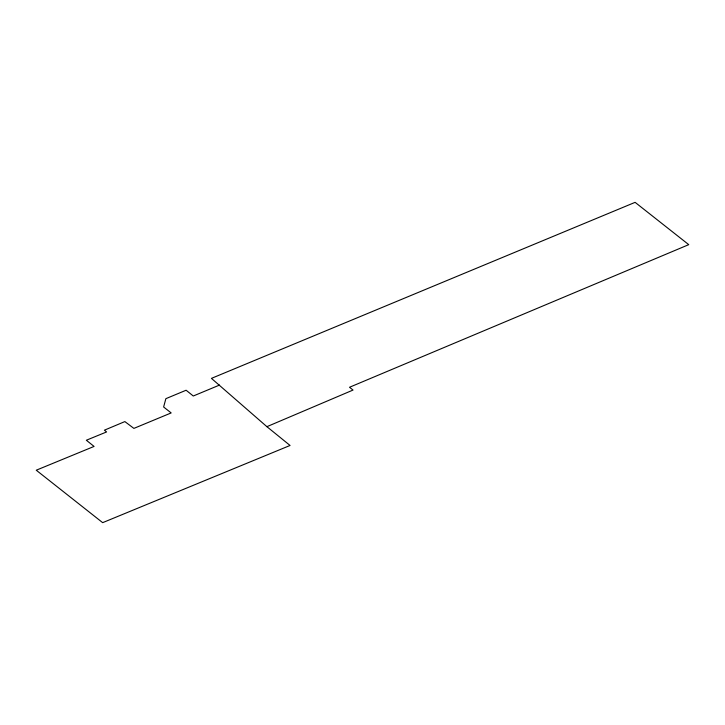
<?xml version="1.0" encoding="UTF-8"?>
<svg xmlns="http://www.w3.org/2000/svg" width="725" height="725" viewBox="0 0 725 725"><rect width="100%" height="100%" fill="white"/><g stroke="black" fill="none" stroke-linecap="round" stroke-linejoin="round"><path stroke-width="1.09" d="M266.9 426.672L353.03 390.059L349.522 387.259L688.75 244.651L635.109 202.347L211.437 378.377L266.9 426.672L290.063 445.467L102.669 522.653L36.25 470.208L94.078 446.428L86.347 440.238L106.602 431.937L104.4 430.179L124.863 421.587L133.889 428.393L171.172 412.933L163.623 406.997L165.871 398.668L186.117 390.231L193.276 396.004L219.521 385.075"/></g></svg>
